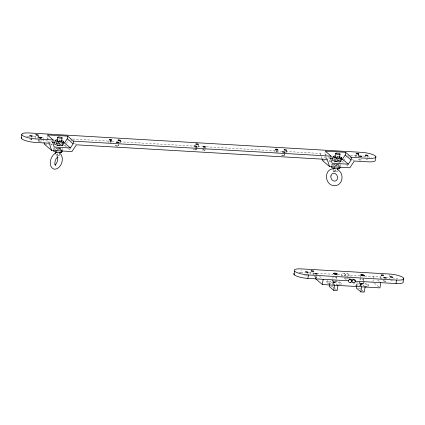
<?xml version="1.0" encoding="UTF-8"?>
<svg xmlns="http://www.w3.org/2000/svg" width="425" height="425" viewBox="0 0 425 425"><rect width="100%" height="100%" fill="white"/><g stroke="black" fill="none" stroke-linecap="round" stroke-linejoin="round"><path stroke-width="0.32" stroke-dasharray="2.12 1.59" d="M58.013 149.786L58.289 147.996L57.301 148.352L56.854 151.247M335.931 165.984L336.202 164.193L335.213 164.549L334.948 166.287M29.559 136.871L29.734 135.713M31.142 139.74L31.407 137.998M31.492 137.418L31.673 136.26M35.302 138.327L35.838 134.847M38 138.199L38.351 135.883M38.075 138.083L38.431 135.766M38.351 140.941L38.526 139.782M38.691 141.185L38.579 141.137A1.36 0.329 8.7 0 1 38.675 140.744A1.36 0.329 8.7 0 1 40.279 140.893L40.572 140.983A1.36 0.329 8.7 0 1 40.704 141.472A1.36 0.329 8.7 0 1 38.808 141.233L39.137 138.29M41.034 141.281L41.209 140.117M49.837 143.268L48.37 142.008L46.931 137.588L47.175 135.995M53.715 149.425L53.98 147.682L57.216 148.915L61.519 149.228L62.592 148.304L62.236 150.62M54.607 149.658L54.873 147.921M55.521 151.188L56.01 147.932M56.583 144.234L56.881 142.242M58.91 149.972L59.187 148.219M59.803 144.16L59.983 143.002M60.079 151.178L60.562 148.065M61.142 144.272L61.338 143.002M108.742 142.534L109.007 140.797M110.091 142.444L110.266 141.286M110.505 142.455L110.681 141.297M111.509 142.295L111.865 139.979M115.69 145.637A1.36 0.329 8.7 0 1 116.593 145.43A1.36 0.329 8.7 0 1 118.145 145.78L118.304 145.881A1.36 0.329 8.7 0 1 117.47 146.184A1.36 0.329 8.7 0 1 115.759 145.732L115.871 144.479L115.728 145.685M118.224 145.828L118.4 144.67M118.373 145.977L118.639 144.24M119.861 143.012L120.126 141.275M120.312 142.811L120.668 140.489M195.898 149.977L196.169 148.24M196.254 147.661L196.435 146.503M196.127 149.807L196.398 148.07M196.483 147.486L196.663 146.327M197.859 147.751L198.39 144.272L197.891 147.799M203.171 150.402L203.347 149.244M204.935 150.317L205.201 148.58M205.286 148.001L205.466 146.843M274.816 152.219L275.081 150.482M276.165 152.129L276.34 150.965M276.574 152.134L276.755 150.976M277.498 152.559L277.939 149.658M281.833 155.417L281.764 155.322A1.36 0.329 8.7 0 1 282.668 155.109A1.36 0.329 8.7 0 1 284.219 155.465L284.378 155.561A1.36 0.329 8.7 0 1 283.544 155.869A1.36 0.329 8.7 0 1 281.833 155.417L281.94 154.158M284.298 155.513L284.739 152.617M284.447 155.656L284.713 153.919M285.929 152.697L286.11 151.539M286.386 152.49L286.742 150.174M298.956 272.319A10.875 2.63 8.7 0 1 300.873 272.377L301.229 270.056M325.693 156.32L324.875 153.792L325.12 152.198M307.774 273.992L308.04 272.25M310.702 273.838L311.148 270.943M313.299 274.757L313.831 271.283M331.633 165.617L331.898 163.88M332.525 165.856L332.791 164.119M315.329 278.481L315.632 276.526M332.987 170.308L333.152 169.224M333.657 165.941L334.257 162.005M334.358 161.351L334.762 158.695M316.721 277.392L316.901 276.234M336.828 166.164L337.099 164.417M337.721 160.358L338.337 156.315L335.877 156.14M337.997 167.37L338.438 164.475A2.263 0.547 8.7 0 0 338.061 164.151M338.932 161.266L339.235 159.263M338.911 164.539L339.177 162.802M340.239 166.239L340.505 164.502M326.804 282.359L326.937 281.493M329.481 284.474L329.917 281.212A7.252 1.753 8.7 0 0 330.294 284.256M332.302 282.163L333.455 274.63M334.401 288.187L332.557 286.62L332.86 284.665M332.972 284.027L333.418 281.414A7.252 1.753 8.7 0 1 340.999 284.601M335.819 282.609L336.961 275.161M355.598 157L355.953 154.684M356.293 156.761L356.644 154.44M358.025 156.512L358.201 155.353M358.365 156.761L358.631 155.019M341.105 284.155L341.238 283.284M358.663 159.529A1.36 0.329 8.7 0 0 359.731 160.076A1.36 0.329 8.7 0 0 361.303 160.039L361.5 158.796M365.011 157.011L365.277 155.274M367.689 157.351L367.954 155.614M356.58 286.052L357.021 282.79A7.252 1.753 8.7 0 0 355.629 282.901M359.407 283.741L360.108 279.177M360.384 277.366L360.559 276.207M359.465 283.746L360.607 276.298M361.494 289.76L359.667 288.203L359.964 286.248M360.065 285.595L360.527 282.992A7.252 1.753 8.7 0 1 367.524 286.535M362.918 284.187L364.06 276.739M362.982 284.197L363.184 282.891M363.285 282.243L363.784 278.981M368.215 285.733L368.348 284.867M372.922 281.839L373.718 276.622L375.227 277.918M380.518 278.487L380.874 276.165M383.047 281.068L383.228 279.905M385.73 281.408A1.36 0.329 8.7 0 0 384.652 280.946A1.36 0.329 8.7 0 0 383.185 280.914L383.068 280.983A1.36 0.329 8.7 0 0 384.131 281.525A1.36 0.329 8.7 0 0 385.709 281.488L385.911 280.25M389.417 274.619L388.971 277.514L387.005 277.397M389.725 279.193L389.9 278.035M335.139 171.142L335.389 169.517M57.221 154.95L57.476 153.319M63.644 145.509L64.956 145.584L65.981 144.027M66.327 143.507L68.723 139.867M343.581 160.751L346.317 156.597M340.149 164.81L339.437 165.426L335.134 165.113L332.435 164.087M59.351 141.042L60.339 140.686A2.263 0.547 8.7 0 0 58.623 140.415M337.264 157.239L338.252 156.883A2.263 0.547 8.7 0 0 336.542 156.613M26.621 136.393L28.746 136.457M33.267 136.722L38.431 137.025M72.718 139.023L111.1 141.259M111.764 141.302L115.074 141.493M119.707 141.764L193.168 146.046M197.8 146.317L201.769 146.551M206.401 146.816L281.849 151.215M285.818 151.449L320.232 153.457L321.73 154.737M350.572 155.226L358.317 155.672M48.37 142.008L51.595 142.194M55.473 142.423L57.407 142.534M325.901 156.952L326.31 158.212L330.183 158.44M333.413 158.626L334.703 158.7M44.625 144.399L48.556 144.627M51.181 144.782L52.493 144.861M322.564 160.607L326.501 160.836M329.125 160.99L330.432 161.064M341.583 161.712L342.895 161.792L344.393 163.078M300.873 272.377L304.81 272.606M308.747 272.834L313.99 273.142M316.779 273.302L333.067 274.252M337.599 274.518L341.535 274.747L343.044 276.043M360.118 275.83L348.314 275.14L350.322 276.866M364.708 276.096L383.068 277.169M333.498 159.481L337.801 159.795L340.499 160.82M58.576 139.984L60.419 140.117M55.585 143.283L57.428 143.416M58.044 143.464L61.503 144.213M357.898 288.038L359.667 288.203M330.788 286.455L332.557 286.62M363.168 156.018L363.933 156.087A10.816 2.619 8.7 0 1 365.612 156.331M195.436 147.656L195.282 147.555A1.36 0.329 8.7 0 1 196.111 147.252A1.36 0.329 8.7 0 1 197.822 147.703M360.464 282.986L364.581 286.487M357.069 282.784L360.735 285.897M361.957 290.147L364.241 292.092M333.359 281.408L337.939 285.303M329.981 281.217L334.555 285.106M334.858 288.575L336.685 290.126M347.847 155.465L349.339 156.745M349.839 157.176L351.836 158.886M352.33 159.317L354.328 161.027M346.386 164.788L348.877 166.929M324.875 153.792L326.336 155.051M328.291 156.729L329.757 157.988M326.31 158.212L331.192 162.408M324.222 156.878L326.713 159.019M377.74 280.075L380.248 282.232M374.43 283.135L378.951 287.013M347.692 273.588L351.209 276.606M344.308 273.392L347.825 276.409M344.925 274.943L346.428 276.239M347.05 277.791L349.557 279.947M345.052 277.764L348.569 280.787M344.16 278.024L346.672 280.181M319.642 276.282L322.155 278.439M70.407 139.687L72.399 141.398M74.391 143.108L75.889 144.394M64.956 145.584L67.947 148.155M68.446 148.58L70.938 150.721M46.931 137.588L48.397 138.847M50.841 140.941L52.307 142.2M50.325 143.687L53.252 146.2M42.303 137.248L43.796 138.534M45.794 140.245L48.285 142.386M320.232 153.457L321.013 155.837M321.204 156.437L321.789 158.222M42.883 139.039L43.849 142.019M59.25 144.038A2.263 0.547 8.7 0 1 60.828 145.053M56.807 143.985A2.263 0.547 8.7 0 1 57.572 143.878M336.584 160.14A2.263 0.547 8.7 0 1 338.969 161.001M60.52 148.277A2.263 0.547 8.7 0 1 59.282 148.633A2.263 0.547 8.7 0 1 56.812 148.197M338.401 164.613A2.263 0.547 8.7 0 1 336.642 164.799A2.263 0.547 8.7 0 1 334.342 164.231M60.828 148.144A2.72 0.659 8.7 0 1 59.792 148.761A2.72 0.659 8.7 0 1 56.525 148.245M55.744 147.847A2.72 0.659 8.7 0 1 55.606 147.656M56.18 144.011A2.72 0.659 8.7 0 1 57.311 143.751M58.629 143.831A2.72 0.659 8.7 0 1 61.046 144.468M194.692 149.292A1.36 0.329 8.7 0 1 195.999 149.956L195.803 149.998A1.36 0.329 8.7 0 1 193.906 149.759A1.36 0.329 8.7 0 1 193.773 149.271L194.034 149.255A1.36 0.329 8.7 0 1 194.347 149.26M31.864 139.613A1.36 0.329 8.7 0 1 31.296 139.74L30.983 139.735A1.36 0.329 8.7 0 1 29.224 139.102M31.423 139.23A1.36 0.329 8.7 0 1 31.886 139.528M35.631 138.13A1.36 0.329 8.7 0 1 36.205 138.114M366.966 158.796A1.36 0.329 8.7 0 1 366.525 159.301L366.18 159.269A1.36 0.329 8.7 0 1 364.815 158.849M358.774 159.465A1.36 0.329 8.7 0 1 360.235 159.492A1.36 0.329 8.7 0 1 361.324 159.954M367.806 156.751A10.816 2.619 8.7 0 1 371.7 157.845M337.269 160.145A2.72 0.659 8.7 0 1 339.299 160.873M338.868 164.709A2.72 0.659 8.7 0 1 336.765 164.932A2.72 0.659 8.7 0 1 333.997 164.252M333.45 170.531A2.263 0.547 8.7 0 1 336.998 171.094A2.263 0.547 8.7 0 1 335.867 171.764M58.135 155.577A2.263 0.547 8.7 0 1 54.995 154.562M55.813 154.307A2.263 0.547 8.7 0 1 58.028 154.541M342.152 276.303A1.812 1.642 -49.4 0 1 341.992 273.769A1.812 1.642 -49.4 0 1 344.521 273.578A1.812 1.642 -49.4 0 1 344.239 276.144M345.233 276.202A1.812 1.642 -49.4 0 1 345.61 273.743A1.812 1.642 -49.4 0 1 348.006 273.886A1.812 1.642 -49.4 0 1 347.629 276.34M336.584 277.275A1.812 0.441 8.7 0 1 335.888 277.684A1.812 0.441 8.7 0 1 333.705 277.339M363.688 278.853A1.812 0.441 8.7 0 1 362.993 279.267A1.812 0.441 8.7 0 1 360.814 278.917M331.718 280.373A7.252 1.753 8.7 0 1 340.855 282.774A7.252 1.753 8.7 0 1 336.457 284.399M334.624 284.235A7.252 1.753 8.7 0 1 327.686 282.264A7.252 1.753 8.7 0 1 328.652 280.447M357.404 285.834A7.252 1.753 8.7 0 1 354.014 283.496M364.305 282.822A7.252 1.753 8.7 0 1 366.632 285.908M364.703 286.02A7.252 1.753 8.7 0 1 363.566 285.983M361.733 285.812A7.252 1.753 8.7 0 1 354.429 283.581M392.28 277.844A10.875 2.63 8.7 0 1 398.99 279.347M401.891 280.59A10.875 2.63 8.7 0 1 402.656 281.127M312.842 274.465A1.36 0.329 8.7 0 1 313.23 274.662M307.509 275.729A1.36 0.329 8.7 0 1 306.914 275.942L306.6 275.937A1.36 0.329 8.7 0 1 305.283 275.682M304.895 275.485A1.36 0.329 8.7 0 1 304.959 275.241M392.004 280.495A1.36 0.329 8.7 0 1 391.324 280.898L390.979 280.867A1.36 0.329 8.7 0 1 389.773 280.548M380.54 278.402A1.36 0.329 8.7 0 1 382.118 278.364M203.846 149.86L203.495 149.802A1.36 0.329 8.7 0 0 202.273 149.898A1.36 0.329 8.7 0 0 203.001 150.365L203.336 150.439A1.36 0.329 8.7 0 0 204.914 150.402A1.36 0.329 8.7 0 0 203.846 149.86M316.264 277.1L315.972 277.01A1.36 0.329 8.7 0 0 314.367 276.856A1.36 0.329 8.7 0 0 314.266 277.249L314.495 277.344A1.36 0.329 8.7 0 0 316.391 277.589A1.36 0.329 8.7 0 0 316.264 277.1M332.908 282.551A1.812 0.441 8.7 0 0 335.851 282.731A1.812 0.441 8.7 0 0 333.513 281.887A1.812 0.441 8.7 0 0 332.908 282.551M360.017 284.134A1.812 0.441 8.7 0 0 362.955 284.309A1.812 0.441 8.7 0 0 360.618 283.464A1.812 0.441 8.7 0 0 360.017 284.134M332.95 282.551A1.753 0.425 8.7 0 0 335.793 282.715A1.753 0.425 8.7 0 0 333.529 281.902A1.753 0.425 8.7 0 0 332.95 282.551M360.055 284.123A1.753 0.425 8.7 0 0 362.892 284.293A1.753 0.425 8.7 0 0 360.634 283.48A1.753 0.425 8.7 0 0 360.055 284.123"/><path stroke-width="0.64" d="M21.25 138.088L21.781 134.608M40.779 138.624L40.954 137.461M53.199 139.963L52.796 142.619L54.23 147.039L70.375 147.98L73.127 143.804L73.53 141.148L67.665 136.117L47.34 134.932L53.199 139.963L35.95 138.959A10.816 2.614 8.7 0 1 22.344 135.368A10.816 2.614 8.7 0 1 28.953 132.951L361.728 152.357A10.816 2.619 8.7 0 1 375.333 155.948A10.816 2.619 8.7 0 1 368.725 158.36L351.47 157.356L345.61 152.325L325.279 151.141L331.139 156.172L330.735 158.822L332.169 163.242L348.314 164.188L351.066 160.012L351.47 157.356M53.63 150.004L53.449 151.162L56.684 152.394L60.987 152.702L62.061 151.783L62.236 150.62M57.343 139.899L56.116 139.809L55.048 140.733L54.517 144.208L57.747 145.44L62.055 145.748L63.123 144.829L63.654 141.35L61.498 140.532M55.144 153.622L55.431 151.725M57.072 140.978L57.651 137.185M56.684 152.394L56.95 150.657M57.747 145.44L58.283 141.966L55.048 140.733M59.596 154.387L59.883 152.49M61.529 141.738L62.108 137.944A2.263 0.547 8.7 0 0 58.969 136.93A2.263 0.547 8.7 0 0 58.565 137.822A2.263 0.547 8.7 0 0 62.108 137.944M60.987 152.702L61.343 150.386M62.055 145.748L62.587 142.274L63.654 141.35M63.219 142.874L64.51 142.949L67.262 138.773L67.665 136.117M110.771 140.718L110.946 139.559M204.027 147.512L204.202 146.354M276.84 150.397L277.02 149.239M294.228 274.8L294.759 271.325A10.875 2.63 8.7 0 1 301.405 268.898L389.502 274.035A10.875 2.63 8.7 0 1 403.187 277.647A10.875 2.63 8.7 0 1 396.536 280.075L308.438 274.938A10.875 2.63 8.7 0 1 294.759 271.325M348.569 280.787L307.907 278.412L308.438 274.938M331.543 166.202L331.367 167.36L334.603 168.592L338.906 168.9L339.973 167.976L340.149 166.818M335.261 156.097L334.029 156.007L332.961 156.926L332.43 160.406L335.665 161.638L339.968 161.946L341.036 161.027L341.572 157.548L339.416 156.729M333.152 169.224L333.354 167.912M334.958 157.415L335.564 153.478M334.603 168.592L334.868 166.85M335.665 161.638L336.196 158.158L332.961 156.926M337.625 169.798L337.827 168.486M339.533 157.33L340.032 154.047M338.906 168.9L339.262 166.584M339.968 161.946L340.499 158.472L341.572 157.548M380.752 282.662L379.955 287.879L322.362 284.516L323.159 279.305M341.163 159.077L342.454 159.157L345.206 154.982L345.61 152.325M329.476 284.468L329.178 286.429L333.758 290.323L337.142 290.514L337.939 285.303M333.758 290.323L334.491 285.101M358.291 154.774L358.466 153.616M375.897 156.703L375.365 160.183A10.816 2.619 8.7 0 1 368.193 161.835L354.328 161.027L349.876 167.785L329.545 166.6L322.564 160.607L321.98 158.817M356.58 286.052L356.283 288.007L360.862 291.906L364.246 292.097L365.102 286.886A7.252 1.753 8.7 0 0 366.499 286.774M360.862 291.906L361.601 286.684M352.835 279.023L355.342 281.18L396.004 283.555L396.536 280.075M403.75 278.412L403.219 281.887A10.875 2.63 8.7 0 1 396.004 283.555M55.42 164.571L55.048 164.778L55.404 165.113L54.793 163.338L55.186 160.783L56.148 158.599L57.837 157.123L57.364 157.197L57.959 157.208L57.465 157.128M55.431 153.244C50.219 156.097 47.478 166.887 54.304 169.24C61.253 169.219 64.823 158.445 60.307 153.606M333.413 168.736C323.149 169.283 324.913 186.038 334.714 185.645C342.996 185.624 344.664 173.161 337.625 169.745M73.53 141.148L331.139 156.172M52.243 142.232L54.825 142.386M330.183 158.44L332.77 158.589M44.041 142.614L44.625 144.399L51.606 150.392L71.937 151.576L76.388 144.824L327.213 159.444L329.545 166.6M336.196 158.158L340.499 158.472M58.283 141.966L62.587 142.274M55.117 164.831L55.569 165.054L55.053 164.773L56.445 163.37L57.412 161.181L57.811 158.881L57.417 157L57.609 157.393M57.019 156.905L57.529 157.181M345.206 154.982L351.066 160.012M342.454 159.157L348.314 164.188M349.446 278.827L351.958 280.983M315.329 278.481L322.362 284.516M67.262 138.773L73.127 143.804M64.51 142.949L70.375 147.98M51.606 150.392L49.279 143.241L35.418 142.433A10.816 2.614 8.7 0 1 21.415 137.418M61.471 141.169A2.263 0.547 8.7 0 1 58.916 141.525A2.263 0.547 8.7 0 1 57.662 140.436M339.389 157.367A2.263 0.547 8.7 0 1 337.418 157.813A2.263 0.547 8.7 0 1 335.065 156.814M59.697 145.276A2.72 0.659 8.7 0 1 59.011 145.212M336.951 161.415A2.72 0.659 8.7 0 1 336.249 161.303M334.996 160.974A2.72 0.659 8.7 0 1 334.533 160.778M335.293 171.711A2.263 0.547 8.7 0 1 333.28 171.179M59.314 155.438A2.263 0.547 8.7 0 1 58.634 155.571M307.907 278.412A10.875 2.63 8.7 0 1 293.829 273.371M330.852 175.987C330.576 178.638 332.361 181.241 334.826 181.135L336.117 180.737C339.24 178.548 337.046 173.033 333.593 173.219L332.095 173.782L330.852 175.987M35.854 134.768L35.838 134.847A1.36 0.329 8.7 0 0 36.922 135.309A1.36 0.329 8.7 0 0 38.388 135.336L38.494 135.272A1.36 0.329 8.7 0 0 37.432 134.73A1.36 0.329 8.7 0 0 35.854 134.768M361.856 156.474L361.834 156.559A1.36 0.329 8.7 0 1 360.262 156.597A1.36 0.329 8.7 0 1 359.194 156.055L359.306 155.986A1.36 0.329 8.7 0 1 360.772 156.018A1.36 0.329 8.7 0 1 361.856 156.474M311.169 270.858L311.148 270.943A1.36 0.329 8.7 0 0 312.232 271.4A1.36 0.329 8.7 0 0 313.698 271.432L313.809 271.363A1.36 0.329 8.7 0 0 312.747 270.821A1.36 0.329 8.7 0 0 311.169 270.858M386.261 277.929L386.24 278.014A1.36 0.329 8.7 0 1 384.662 278.051A1.36 0.329 8.7 0 1 383.605 277.504L383.717 277.44A1.36 0.329 8.7 0 1 385.183 277.472A1.36 0.329 8.7 0 1 386.261 277.929M118.315 139.958L118.118 140.006A1.36 0.329 8.7 0 0 118.448 140.447A1.36 0.329 8.7 0 0 120.084 140.707L120.344 140.686A1.36 0.329 8.7 0 0 120.211 140.197A1.36 0.329 8.7 0 0 118.315 139.958M196.531 146.482L196.334 146.524A1.36 0.329 8.7 0 1 194.438 146.285A1.36 0.329 8.7 0 1 194.305 145.796L194.565 145.775A1.36 0.329 8.7 0 1 196.201 146.035A1.36 0.329 8.7 0 1 196.531 146.482M284.383 149.643L284.192 149.685A1.36 0.329 8.7 0 0 284.522 150.131A1.36 0.329 8.7 0 0 286.152 150.386L286.418 150.37A1.36 0.329 8.7 0 0 286.28 149.882A1.36 0.329 8.7 0 0 284.383 149.643M31.827 136.266L31.514 136.26A1.36 0.329 8.7 0 1 29.803 135.809A1.36 0.329 8.7 0 1 30.637 135.506L30.983 135.538A1.36 0.329 8.7 0 1 32.348 135.952A1.36 0.329 8.7 0 1 31.827 136.266M366.175 155.067L365.861 155.061A1.36 0.329 8.7 0 0 365.346 155.369A1.36 0.329 8.7 0 0 366.711 155.789L367.057 155.821A1.36 0.329 8.7 0 0 367.885 155.518A1.36 0.329 8.7 0 0 366.175 155.067M307.445 272.467L307.132 272.457A1.36 0.329 8.7 0 1 305.426 272.005A1.36 0.329 8.7 0 1 306.26 271.702L306.606 271.734A1.36 0.329 8.7 0 1 307.971 272.159A1.36 0.329 8.7 0 1 307.445 272.467M390.984 276.67L390.671 276.659A1.36 0.329 8.7 0 0 390.15 276.967A1.36 0.329 8.7 0 0 391.51 277.387L391.855 277.424A1.36 0.329 8.7 0 0 392.695 277.121A1.36 0.329 8.7 0 0 390.984 276.67M276.696 149.839L276.346 149.781A1.36 0.329 8.7 0 1 275.278 149.239A1.36 0.329 8.7 0 1 276.85 149.202L277.185 149.276A1.36 0.329 8.7 0 1 277.918 149.743A1.36 0.329 8.7 0 1 276.696 149.839M204.377 146.386L204.027 146.327A1.36 0.329 8.7 0 0 202.805 146.418A1.36 0.329 8.7 0 0 203.538 146.885L203.867 146.965A1.36 0.329 8.7 0 0 205.445 146.928A1.36 0.329 8.7 0 0 204.377 146.386M110.622 140.154L110.272 140.101A1.36 0.329 8.7 0 1 109.204 139.554A1.36 0.329 8.7 0 1 110.782 139.517L111.111 139.597A1.36 0.329 8.7 0 1 111.844 140.064A1.36 0.329 8.7 0 1 110.622 140.154M356.883 153.908L356.591 153.818A1.36 0.329 8.7 0 1 356.453 153.329A1.36 0.329 8.7 0 1 358.349 153.568L358.583 153.664A1.36 0.329 8.7 0 1 358.487 154.057A1.36 0.329 8.7 0 1 356.883 153.908M41.103 137.509L40.811 137.418A1.36 0.329 8.7 0 0 39.206 137.27A1.36 0.329 8.7 0 0 39.111 137.657L39.344 137.758A1.36 0.329 8.7 0 0 41.241 137.998A1.36 0.329 8.7 0 0 41.103 137.509M381.799 275.395L381.507 275.304A1.36 0.329 8.7 0 1 381.379 274.816A1.36 0.329 8.7 0 1 383.276 275.055L383.509 275.156A1.36 0.329 8.7 0 1 383.403 275.543A1.36 0.329 8.7 0 1 381.799 275.395M316.795 273.62L316.503 273.53A1.36 0.329 8.7 0 0 314.898 273.381A1.36 0.329 8.7 0 0 314.797 273.769L315.026 273.87A1.36 0.329 8.7 0 0 316.922 274.109A1.36 0.329 8.7 0 0 316.795 273.62M284.909 152.086L284.75 151.985A1.36 0.329 8.7 0 0 283.199 151.635A1.36 0.329 8.7 0 0 282.296 151.842L282.365 151.938A1.36 0.329 8.7 0 0 284.075 152.389A1.36 0.329 8.7 0 0 284.909 152.086M195.973 144.176L195.813 144.08A1.36 0.329 8.7 0 1 196.642 143.778A1.36 0.329 8.7 0 1 198.353 144.224L198.427 144.319A1.36 0.329 8.7 0 1 197.524 144.532A1.36 0.329 8.7 0 1 195.973 144.176M118.835 142.402L118.676 142.306A1.36 0.329 8.7 0 0 117.125 141.95A1.36 0.329 8.7 0 0 116.222 142.163L116.296 142.258A1.36 0.329 8.7 0 0 118.007 142.71A1.36 0.329 8.7 0 0 118.835 142.402M336.324 153.967A2.263 0.547 8.7 0 0 339.995 154.185A2.263 0.547 8.7 0 0 337.073 153.133A2.263 0.547 8.7 0 0 336.324 153.967M350.444 282.588A1.812 1.642 -49.4 0 0 351.65 279.724A1.812 1.642 -49.4 0 0 348.697 280.341A1.812 1.642 -49.4 0 0 350.444 282.588M353.834 282.784A1.812 1.642 -49.4 0 0 355.034 279.921A1.812 1.642 -49.4 0 0 352.081 280.537A1.812 1.642 -49.4 0 0 353.834 282.784M334.284 273.859A1.753 0.425 8.7 0 0 337.121 274.024A1.753 0.425 8.7 0 0 334.863 273.211A1.753 0.425 8.7 0 0 334.284 273.859M361.383 275.432A1.753 0.425 8.7 0 0 364.22 275.602A1.753 0.425 8.7 0 0 361.962 274.789A1.753 0.425 8.7 0 0 361.383 275.432M334.241 273.865A1.812 0.441 8.7 0 0 337.179 274.035A1.812 0.441 8.7 0 0 334.842 273.195A1.812 0.441 8.7 0 0 334.241 273.865M361.346 275.442A1.812 0.441 8.7 0 0 364.283 275.618A1.812 0.441 8.7 0 0 361.946 274.773A1.812 0.441 8.7 0 0 361.346 275.442"/></g></svg>
